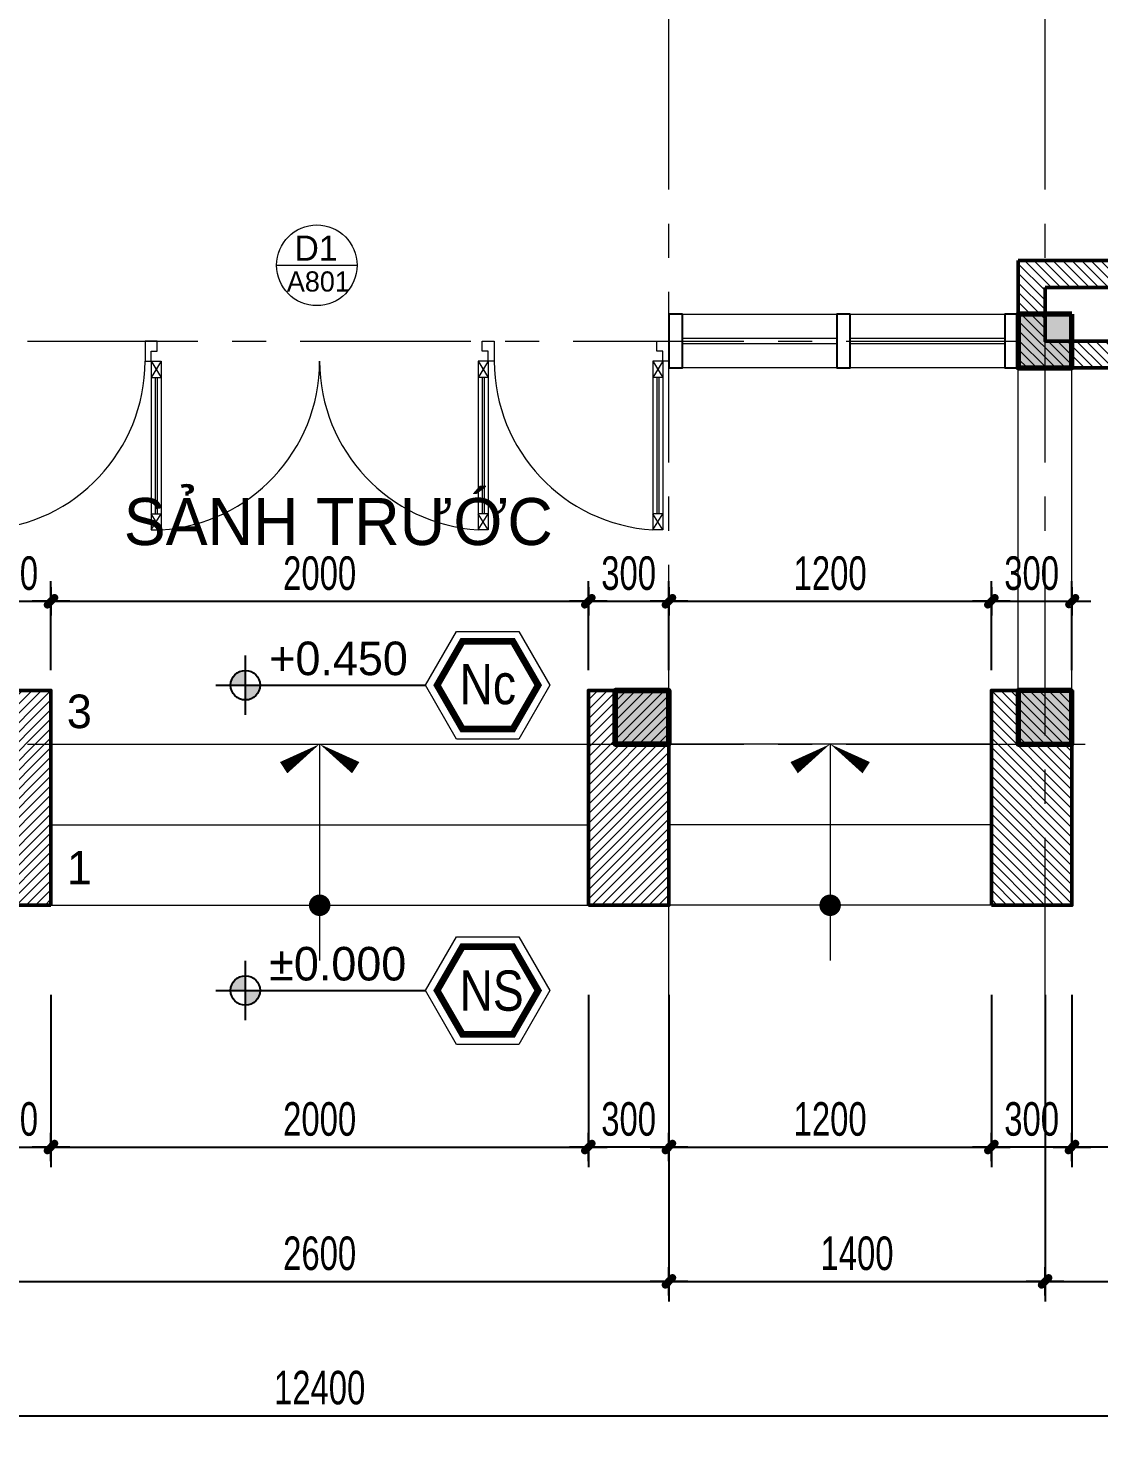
# Model space of a CAD drawing. Header units: inches. Extents: x 88947 to 296847, y 35049 to 161062.
# Drawn here: x 161163 to 165148, y 82134 to 87374 of the extents above; entities that cross this region are included whole.
import ezdxf
from ezdxf.enums import TextEntityAlignment as Align

# ---------------------------------------------------------------- set-up
doc = ezdxf.new("R2010")
doc.units = ezdxf.units.IN
doc.header["$MEASUREMENT"] = 0
doc.header["$PDMODE"] = 1
doc.linetypes.add('ACAD_ISO03W100', pattern=[30, 12, -18])
doc.linetypes.add('CENTER', pattern=[50.8, 31.75, -6.35, 6.35, -6.35])
for name, color, linetype, lineweight in [('A-Dims', 145, 'Continuous', 25), ('CUA', 42, 'Continuous', 20), ('DIM', 7, 'Continuous', 25), ('DOOR', 142, 'Continuous', 15), ('HACTH', 8, 'Continuous', 5), ('HATCH', 8, 'Continuous', 5), ('KHUNG 1', 6, 'Continuous', 70), ('KY HIEU', 4, 'Continuous', 25), ('NTHAY2', 51, 'Continuous', 25), ('THAY', 3, 'Continuous', 18), ('TRUC', 252, 'ACAD_ISO03W100', 13), ('TUONG', 4, 'Continuous', 50)]:
    doc.layers.add(name, color=color, linetype=linetype, lineweight=lineweight)
doc.layers.add('text', color=2, linetype='Continuous')
doc.styles.add('DDCo-B-Helve-condense', font='VHELVCB.TTF')
doc.styles.add('FRANKO', font='VFRANKO.TTF')
doc.styles.add('KH-TEXT', font='VAVON.TTF')
doc.styles.add('TEXT', font='VHELVCN.TTF')
doc.styles.add('VNI-HELVE-CONDENSE', font='VNARIAL.TTF', dxfattribs={"width": 0.7})
doc.dimstyles.new('TAS-100', dxfattribs={"dimscale": 50, "dimtxt": 2.5, "dimasz": 0.7, "dimexe": 1.5, "dimexo": 1.5, "dimgap": 0.8, "dimtad": 1, "dimdec": 0, "dimzin": 3, "dimdsep": 46, "dimtxsty": 'VNI-HELVE-CONDENSE', "dimblk": 'TICK', "dimcen": 2.5, "dimclrt": 71, "dimazin": 2, "dimtfac": 0.75, "dimtdec": 0, "dimtix": 1, "dimtmove": 2, "dimatfit": 2, "dimldrblk": 'TICK123', "dimfxl": 1.5, "dimtolj": 1, "dimtzin": 0, "dimarcsym": 0})

# ---------------------------------------------------------------- blocks, each defined once
blk = doc.blocks.new('TICK')
at = {"layer": 'A-Dims', "color": 1}
for p, q in [((0, 1.5), (0, -1.5)), ((-2, 0), (2, 0))]:
    blk.add_line(p, q, dxfattribs=at)
at = {"layer": 'A-Dims', "color": 1, "const_width": 0.788}
blk.add_lwpolyline([(-0.33, -0.35), (0.38, 0.38)], dxfattribs=at)
at = {"layer": 'A-Dims', "color": 1, "const_width": 0.394}
for points in [[(0.24, 0.52, -0.414214), (0.52, 0.52, -1)], [(0.52, 0.52, -0.414214), (0.52, 0.24, -1)], [(-0.47, -0.21, 0.414214), (-0.47, -0.49, 1)], [(-0.47, -0.49, 0.414214), (-0.19, -0.49, 1)]]:
    blk.add_lwpolyline(points, format="xyb", dxfattribs=at)
blk = doc.blocks.new('*D241')
at = {"layer": 'Defpoints', "color": 0}
for p in [(160947.7, 83851.1), (163547.7, 83851.1), (163547.7, 82709)]:
    blk.add_point(p, dxfattribs=at)
at = {"layer": 'DIM', "color": 0, "lineweight": -2}
for p, q in [((160947.7, 83776.1), (160947.7, 82634)), ((163547.7, 83776.1), (163547.7, 82634)), ((160982.7, 82709), (163512.7, 82709))]:
    blk.add_line(p, q, dxfattribs=at)
at = {"layer": 'DIM', "color": 0, "lineweight": -2, "xscale": 35, "yscale": 35, "zscale": 35, "rotation": 180}
blk.add_blockref('TICK', (160947.7, 82709), dxfattribs=at)
at = {"layer": 'DIM', "color": 0, "lineweight": -2, "xscale": 35, "yscale": 35, "zscale": 35}
blk.add_blockref('TICK', (163547.7, 82709), dxfattribs=at)
at = {"layer": 'DIM', "color": 71, "insert": (162247.7, 82812.7), "char_height": 125, "attachment_point": 5, "style": 'VNI-HELVE-CONDENSE'}
blk.add_mtext('\\A1;2600', dxfattribs=at)
blk = doc.blocks.new('TICK123')
at = {"layer": 'A-Dims', "color": 1}
blk.add_lwpolyline([(0.05, 0, 0, 0.84, 0), (-2.11, 0, 8.4, 8.4, 0)], format="xyseb", dxfattribs=at)
blk = doc.blocks.new('*D242')
at = {"layer": 'Defpoints', "color": 0}
for p in [(163547.7, 83851.1), (164947.7, 83851.1), (164947.7, 82709)]:
    blk.add_point(p, dxfattribs=at)
at = {"layer": 'DIM', "color": 0, "lineweight": -2}
for p, q in [((163547.7, 83776.1), (163547.7, 82634)), ((164947.7, 83776.1), (164947.7, 82634)), ((163582.7, 82709), (164912.7, 82709))]:
    blk.add_line(p, q, dxfattribs=at)
at = {"layer": 'DIM', "color": 0, "lineweight": -2, "xscale": 35, "yscale": 35, "zscale": 35, "rotation": 180}
blk.add_blockref('TICK', (163547.7, 82709), dxfattribs=at)
at = {"layer": 'DIM', "color": 0, "lineweight": -2, "xscale": 35, "yscale": 35, "zscale": 35}
blk.add_blockref('TICK', (164947.7, 82709), dxfattribs=at)
at = {"layer": 'DIM', "color": 71, "insert": (164247.7, 82812.7), "char_height": 125, "attachment_point": 5, "style": 'VNI-HELVE-CONDENSE'}
blk.add_mtext('\\A1;1400', dxfattribs=at)
blk = doc.blocks.new('*D243')
at = {"layer": 'Defpoints', "color": 0}
for p in [(164947.7, 83851.1), (168447.7, 83851.1), (168447.7, 82709)]:
    blk.add_point(p, dxfattribs=at)
at = {"layer": 'DIM', "color": 0, "lineweight": -2}
for p, q in [((164947.7, 83776.1), (164947.7, 82634)), ((168447.7, 83776.1), (168447.7, 82634)), ((164982.7, 82709), (168412.7, 82709))]:
    blk.add_line(p, q, dxfattribs=at)
at = {"layer": 'DIM', "color": 0, "lineweight": -2, "xscale": 35, "yscale": 35, "zscale": 35, "rotation": 180}
blk.add_blockref('TICK', (164947.7, 82709), dxfattribs=at)
at = {"layer": 'DIM', "color": 0, "lineweight": -2, "xscale": 35, "yscale": 35, "zscale": 35}
blk.add_blockref('TICK', (168447.7, 82709), dxfattribs=at)
at = {"layer": 'DIM', "color": 71, "insert": (166697.7, 82812.8), "char_height": 125, "attachment_point": 5, "style": 'VNI-HELVE-CONDENSE'}
blk.add_mtext('\\A1;3500', dxfattribs=at)
blk = doc.blocks.new('*D244')
at = {"layer": 'Defpoints', "color": 0}
for p in [(156047.7, 83851.1), (168447.7, 83851.1), (168447.7, 82209)]:
    blk.add_point(p, dxfattribs=at)
at = {"layer": 'DIM', "color": 0, "lineweight": -2}
for p, q in [((156047.7, 83776.1), (156047.7, 82134)), ((168447.7, 83776.1), (168447.7, 82134)), ((156082.7, 82209), (168412.7, 82209))]:
    blk.add_line(p, q, dxfattribs=at)
at = {"layer": 'DIM', "color": 0, "lineweight": -2, "xscale": 35, "yscale": 35, "zscale": 35, "rotation": 180}
blk.add_blockref('TICK', (156047.7, 82209), dxfattribs=at)
at = {"layer": 'DIM', "color": 0, "lineweight": -2, "xscale": 35, "yscale": 35, "zscale": 35}
blk.add_blockref('TICK', (168447.7, 82209), dxfattribs=at)
at = {"layer": 'DIM', "color": 71, "insert": (162247.7, 82312.7), "char_height": 125, "attachment_point": 5, "style": 'VNI-HELVE-CONDENSE'}
blk.add_mtext('\\A1;12400', dxfattribs=at)
blk = doc.blocks.new('*D266')
at = {"layer": 'Defpoints', "color": 0}
for p in [(163547.7, 83851.1), (164747.7, 83851.1), (164747.7, 83209)]:
    blk.add_point(p, dxfattribs=at)
at = {"layer": 'DIM', "color": 0, "lineweight": -2}
for p, q in [((163547.7, 83776.1), (163547.7, 83134)), ((164747.7, 83776.1), (164747.7, 83134)), ((163582.7, 83209), (164712.7, 83209))]:
    blk.add_line(p, q, dxfattribs=at)
at = {"layer": 'DIM', "color": 0, "lineweight": -2, "xscale": 35, "yscale": 35, "zscale": 35, "rotation": 180}
blk.add_blockref('TICK', (163547.7, 83209), dxfattribs=at)
at = {"layer": 'DIM', "color": 0, "lineweight": -2, "xscale": 35, "yscale": 35, "zscale": 35}
blk.add_blockref('TICK', (164747.7, 83209), dxfattribs=at)
at = {"layer": 'DIM', "color": 71, "insert": (164147.7, 83312.7), "char_height": 125, "attachment_point": 5, "style": 'VNI-HELVE-CONDENSE'}
blk.add_mtext('\\A1;1200', dxfattribs=at)
blk = doc.blocks.new('A$C796B168A')
h = blk.add_hatch(color=256)
edge = h.paths.add_edge_path()
edge.add_ellipse((0, 0), major_axis=(38.9, 38.9), ratio=1, start_angle=45, end_angle=135)
edge.add_line((-55, 0), (0, 0))
edge.add_line((0, 0), (0, 55))
edge = h.paths.add_edge_path()
edge.add_ellipse((0, 0), major_axis=(38.9, 38.9), ratio=1, start_angle=225, end_angle=315)
edge.add_line((55, 0), (0, 0))
edge.add_line((0, 0), (0, -55))
for p, q in [((0, -110), (0, 110)), ((-110, 0), (670.4, 0))]:
    blk.add_line(p, q)
blk.add_ellipse((0, 0), major_axis=(-38.9, 38.9), ratio=1, start_param=3.926991, end_param=10.210176)
at = {"style": 'TEXT'}
blk.add_attdef('CAO ÑOÄ', (88.8, 37.3), '', height=100, dxfattribs=at)
blk = doc.blocks.new('*D306')
at = {"layer": 'Defpoints', "color": 0}
for p in [(161247.7, 85240.6), (160947.7, 84909), (161247.7, 84909)]:
    blk.add_point(p, dxfattribs=at)
at = {"layer": 'DIM', "color": 0, "lineweight": -2}
for p, q in [((160947.7, 84984), (160947.7, 85315.6)), ((161247.7, 84984), (161247.7, 85315.6)), ((160982.7, 85240.6), (161212.7, 85240.6))]:
    blk.add_line(p, q, dxfattribs=at)
at = {"layer": 'DIM', "color": 0, "lineweight": -2, "xscale": 35, "yscale": 35, "zscale": 35, "rotation": 180}
blk.add_blockref('TICK', (160947.7, 85240.6), dxfattribs=at)
at = {"layer": 'DIM', "color": 0, "lineweight": -2, "xscale": 35, "yscale": 35, "zscale": 35}
blk.add_blockref('TICK', (161247.7, 85240.6), dxfattribs=at)
at = {"layer": 'DIM', "color": 71, "insert": (161097.7, 85344.5), "char_height": 125, "attachment_point": 5, "style": 'VNI-HELVE-CONDENSE'}
blk.add_mtext('\\A1;300', dxfattribs=at)
blk = doc.blocks.new('*D307')
at = {"layer": 'Defpoints', "color": 0}
for p in [(163247.7, 85240.6), (161247.7, 84909), (163247.7, 84909)]:
    blk.add_point(p, dxfattribs=at)
at = {"layer": 'DIM', "color": 0, "lineweight": -2}
for p, q in [((161247.7, 84984), (161247.7, 85315.6)), ((163247.7, 84984), (163247.7, 85315.6)), ((161282.7, 85240.6), (163212.7, 85240.6))]:
    blk.add_line(p, q, dxfattribs=at)
at = {"layer": 'DIM', "color": 0, "lineweight": -2, "xscale": 35, "yscale": 35, "zscale": 35, "rotation": 180}
blk.add_blockref('TICK', (161247.7, 85240.6), dxfattribs=at)
at = {"layer": 'DIM', "color": 0, "lineweight": -2, "xscale": 35, "yscale": 35, "zscale": 35}
blk.add_blockref('TICK', (163247.7, 85240.6), dxfattribs=at)
at = {"layer": 'DIM', "color": 71, "insert": (162247.7, 85344.4), "char_height": 125, "attachment_point": 5, "style": 'VNI-HELVE-CONDENSE'}
blk.add_mtext('\\A1;2000', dxfattribs=at)
blk = doc.blocks.new('*D282')
at = {"layer": 'Defpoints', "color": 0}
for p in [(163547.7, 85240.6), (163247.7, 84909), (163547.7, 84909)]:
    blk.add_point(p, dxfattribs=at)
at = {"layer": 'DIM', "color": 0, "lineweight": -2}
for p, q in [((163247.7, 84984), (163247.7, 85315.6)), ((163547.7, 84984), (163547.7, 85315.6)), ((163282.7, 85240.6), (163512.7, 85240.6))]:
    blk.add_line(p, q, dxfattribs=at)
at = {"layer": 'DIM', "color": 0, "lineweight": -2, "xscale": 35, "yscale": 35, "zscale": 35, "rotation": 180}
blk.add_blockref('TICK', (163247.7, 85240.6), dxfattribs=at)
at = {"layer": 'DIM', "color": 0, "lineweight": -2, "xscale": 35, "yscale": 35, "zscale": 35}
blk.add_blockref('TICK', (163547.7, 85240.6), dxfattribs=at)
at = {"layer": 'DIM', "color": 71, "insert": (163397.7, 85344.5), "char_height": 125, "attachment_point": 5, "style": 'VNI-HELVE-CONDENSE'}
blk.add_mtext('\\A1;300', dxfattribs=at)
blk = doc.blocks.new('*D283')
at = {"layer": 'Defpoints', "color": 0}
for p in [(164747.7, 85240.6), (163547.7, 84909), (164747.7, 84909)]:
    blk.add_point(p, dxfattribs=at)
at = {"layer": 'DIM', "color": 0, "lineweight": -2}
for p, q in [((163547.7, 84984), (163547.7, 85315.6)), ((164747.7, 84984), (164747.7, 85315.6)), ((163582.7, 85240.6), (164712.7, 85240.6))]:
    blk.add_line(p, q, dxfattribs=at)
at = {"layer": 'DIM', "color": 0, "lineweight": -2, "xscale": 35, "yscale": 35, "zscale": 35, "rotation": 180}
blk.add_blockref('TICK', (163547.7, 85240.6), dxfattribs=at)
at = {"layer": 'DIM', "color": 0, "lineweight": -2, "xscale": 35, "yscale": 35, "zscale": 35}
blk.add_blockref('TICK', (164747.7, 85240.6), dxfattribs=at)
at = {"layer": 'DIM', "color": 71, "insert": (164147.7, 85344.4), "char_height": 125, "attachment_point": 5, "style": 'VNI-HELVE-CONDENSE'}
blk.add_mtext('\\A1;1200', dxfattribs=at)
blk = doc.blocks.new('*D284')
at = {"layer": 'Defpoints', "color": 0}
for p in [(165047.7, 85240.6), (164747.7, 84909), (165047.7, 84909)]:
    blk.add_point(p, dxfattribs=at)
at = {"layer": 'DIM', "color": 0, "lineweight": -2}
for p, q in [((164747.7, 84984), (164747.7, 85315.6)), ((165047.7, 84984), (165047.7, 85315.6)), ((164782.7, 85240.6), (165012.7, 85240.6))]:
    blk.add_line(p, q, dxfattribs=at)
at = {"layer": 'DIM', "color": 0, "lineweight": -2, "xscale": 35, "yscale": 35, "zscale": 35, "rotation": 180}
blk.add_blockref('TICK', (164747.7, 85240.6), dxfattribs=at)
at = {"layer": 'DIM', "color": 0, "lineweight": -2, "xscale": 35, "yscale": 35, "zscale": 35}
blk.add_blockref('TICK', (165047.7, 85240.6), dxfattribs=at)
at = {"layer": 'DIM', "color": 71, "insert": (164897.7, 85344.5), "char_height": 125, "attachment_point": 5, "style": 'VNI-HELVE-CONDENSE'}
blk.add_mtext('\\A1;300', dxfattribs=at)
blk = doc.blocks.new('*D286')
at = {"layer": 'Defpoints', "color": 0}
for p in [(161247.7, 83851.1), (163247.7, 83851.1), (163247.7, 83209)]:
    blk.add_point(p, dxfattribs=at)
at = {"layer": 'DIM', "color": 0, "lineweight": -2}
for p, q in [((161247.7, 83776.1), (161247.7, 83134)), ((163247.7, 83776.1), (163247.7, 83134)), ((161282.7, 83209), (163212.7, 83209))]:
    blk.add_line(p, q, dxfattribs=at)
at = {"layer": 'DIM', "color": 0, "lineweight": -2, "xscale": 35, "yscale": 35, "zscale": 35, "rotation": 180}
blk.add_blockref('TICK', (161247.7, 83209), dxfattribs=at)
at = {"layer": 'DIM', "color": 0, "lineweight": -2, "xscale": 35, "yscale": 35, "zscale": 35}
blk.add_blockref('TICK', (163247.7, 83209), dxfattribs=at)
at = {"layer": 'DIM', "color": 71, "insert": (162247.7, 83312.7), "char_height": 125, "attachment_point": 5, "style": 'VNI-HELVE-CONDENSE'}
blk.add_mtext('\\A1;2000', dxfattribs=at)
blk = doc.blocks.new('*D299')
at = {"layer": 'Defpoints', "color": 0}
for p in [(160947.7, 83851.1), (161247.7, 83851.1), (161247.7, 83209)]:
    blk.add_point(p, dxfattribs=at)
at = {"layer": 'DIM', "color": 0, "lineweight": -2}
for p, q in [((160947.7, 83776.1), (160947.7, 83134)), ((161247.7, 83776.1), (161247.7, 83134)), ((160982.7, 83209), (161212.7, 83209))]:
    blk.add_line(p, q, dxfattribs=at)
at = {"layer": 'DIM', "color": 0, "lineweight": -2, "xscale": 35, "yscale": 35, "zscale": 35, "rotation": 180}
blk.add_blockref('TICK', (160947.7, 83209), dxfattribs=at)
at = {"layer": 'DIM', "color": 0, "lineweight": -2, "xscale": 35, "yscale": 35, "zscale": 35}
blk.add_blockref('TICK', (161247.7, 83209), dxfattribs=at)
at = {"layer": 'DIM', "color": 71, "insert": (161097.7, 83312.8), "char_height": 125, "attachment_point": 5, "style": 'VNI-HELVE-CONDENSE'}
blk.add_mtext('\\A1;300', dxfattribs=at)
blk = doc.blocks.new('*D300')
at = {"layer": 'Defpoints', "color": 0}
for p in [(163247.7, 83851.1), (163547.7, 83851.1), (163247.7, 83209)]:
    blk.add_point(p, dxfattribs=at)
at = {"layer": 'DIM', "color": 0, "lineweight": -2}
for p, q in [((163247.7, 83776.1), (163247.7, 83134)), ((163547.7, 83776.1), (163547.7, 83134)), ((163512.7, 83209), (163282.7, 83209))]:
    blk.add_line(p, q, dxfattribs=at)
at = {"layer": 'DIM', "color": 0, "lineweight": -2, "xscale": 35, "yscale": 35, "zscale": 35, "rotation": 180}
blk.add_blockref('TICK', (163247.7, 83209), dxfattribs=at)
at = {"layer": 'DIM', "color": 0, "lineweight": -2, "xscale": 35, "yscale": 35, "zscale": 35}
blk.add_blockref('TICK', (163547.7, 83209), dxfattribs=at)
at = {"layer": 'DIM', "color": 71, "insert": (163397.7, 83312.8), "char_height": 125, "attachment_point": 5, "style": 'VNI-HELVE-CONDENSE'}
blk.add_mtext('\\A1;300', dxfattribs=at)
blk = doc.blocks.new('*D302')
at = {"layer": 'Defpoints', "color": 0}
for p in [(165047.7, 83851.1), (165847.7, 83851.1), (165047.7, 83209)]:
    blk.add_point(p, dxfattribs=at)
at = {"layer": 'DIM', "color": 0, "lineweight": -2}
for p, q in [((165047.7, 83776.1), (165047.7, 83134)), ((165847.7, 83776.1), (165847.7, 83134)), ((165812.7, 83209), (165082.7, 83209))]:
    blk.add_line(p, q, dxfattribs=at)
at = {"layer": 'DIM', "color": 0, "lineweight": -2, "xscale": 35, "yscale": 35, "zscale": 35, "rotation": 180}
blk.add_blockref('TICK', (165047.7, 83209), dxfattribs=at)
at = {"layer": 'DIM', "color": 0, "lineweight": -2, "xscale": 35, "yscale": 35, "zscale": 35}
blk.add_blockref('TICK', (165847.7, 83209), dxfattribs=at)
at = {"layer": 'DIM', "color": 71, "insert": (165447.7, 83312.7), "char_height": 125, "attachment_point": 5, "style": 'VNI-HELVE-CONDENSE'}
blk.add_mtext('\\A1;800', dxfattribs=at)
blk = doc.blocks.new('*D304')
at = {"layer": 'Defpoints', "color": 0}
for p in [(164747.7, 83851.1), (165047.7, 83851.1), (164747.7, 83209)]:
    blk.add_point(p, dxfattribs=at)
at = {"layer": 'DIM', "color": 0, "lineweight": -2}
for p, q in [((164747.7, 83776.1), (164747.7, 83134)), ((165047.7, 83776.1), (165047.7, 83134)), ((165012.7, 83209), (164782.7, 83209))]:
    blk.add_line(p, q, dxfattribs=at)
at = {"layer": 'DIM', "color": 0, "lineweight": -2, "xscale": 35, "yscale": 35, "zscale": 35, "rotation": 180}
blk.add_blockref('TICK', (164747.7, 83209), dxfattribs=at)
at = {"layer": 'DIM', "color": 0, "lineweight": -2, "xscale": 35, "yscale": 35, "zscale": 35}
blk.add_blockref('TICK', (165047.7, 83209), dxfattribs=at)
at = {"layer": 'DIM', "color": 71, "insert": (164897.7, 83312.8), "char_height": 125, "attachment_point": 5, "style": 'VNI-HELVE-CONDENSE'}
blk.add_mtext('\\A1;300', dxfattribs=at)
blk = doc.blocks.new('A$C15C5717B')
for p, q in [((751.3, 2777.5), (123.8, 2777.5)), ((751.3, 2739.9), (123.8, 2739.9)), ((691.2, 2762.5), (183.9, 2762.5)), ((691.2, 2755), (183.9, 2755)), ((751.3, 2127.5), (123.8, 2127.5)), ((123.8, 2127.5), (183.9, 2089.9)), ((123.8, 2089.9), (183.9, 2127.5)), ((123.8, 2127.5), (123.8, 2089.9)), ((183.9, 2127.5), (183.9, 2089.9)), ((691.2, 2112.5), (183.9, 2112.5)), ((691.2, 2105), (183.9, 2105)), ((751.3, 2089.9), (691.2, 2127.5)), ((751.3, 2127.5), (691.2, 2089.9)), ((691.2, 2127.5), (691.2, 2089.9)), ((751.3, 2127.5), (751.3, 2089.9)), ((751.3, 2089.9), (123.8, 2089.9)), ((751.3, 910.1), (123.8, 910.1)), ((123.8, 872.5), (183.9, 910.1)), ((123.8, 910.1), (183.9, 872.5)), ((123.8, 872.5), (123.8, 910.1)), ((183.9, 872.5), (183.9, 910.1)), ((691.2, 895), (183.9, 895)), ((751.3, 910.1), (691.2, 872.5)), ((751.3, 872.5), (691.2, 910.1)), ((691.2, 872.5), (691.2, 910.1)), ((751.3, 872.5), (751.3, 910.1)), ((751.3, 872.5), (123.8, 872.5)), ((691.2, 887.5), (183.9, 887.5)), ((751.3, 260.1), (123.8, 260.1)), ((751.3, 222.5), (123.8, 222.5)), ((691.2, 245), (183.9, 245)), ((691.2, 237.5), (183.9, 237.5))]:
    blk.add_line(p, q)
at = {"linetype": 'Continuous'}
for p, q in [((123.8, 2739.9), (183.9, 2777.5)), ((123.8, 2777.5), (183.9, 2739.9)), ((123.8, 2777.5), (123.8, 2739.9)), ((183.9, 2777.5), (183.9, 2739.9)), ((751.3, 2777.5), (691.2, 2739.9)), ((751.3, 2739.9), (691.2, 2777.5)), ((691.2, 2777.5), (691.2, 2739.9)), ((751.3, 2777.5), (751.3, 2739.9)), ((123.8, 260.1), (183.9, 222.5)), ((123.8, 222.5), (183.9, 260.1)), ((123.8, 222.5), (123.8, 260.1)), ((183.9, 222.5), (183.9, 260.1)), ((751.3, 222.5), (691.2, 260.1)), ((751.3, 260.1), (691.2, 222.5)), ((691.2, 222.5), (691.2, 260.1)), ((751.3, 222.5), (751.3, 260.1))]:
    blk.add_line(p, q, dxfattribs=at)
for points in [[(751.3, 2777.5), (788.8, 2777.5), (788.8, 2755), (826.3, 2755), (826.3, 2800), (751.3, 2800), (751.3, 2777.5)], [(751.3, 222.5), (788.8, 222.5), (788.8, 245), (826.3, 245), (826.3, 200), (751.3, 200), (751.3, 222.5)]]:
    blk.add_lwpolyline(points)
for points in [[(751.3, 2150), (751.3, 2127.5), (788.8, 2127.5), (788.8, 2105), (826.3, 2105), (826.3, 2150)], [(751.3, 850), (751.3, 872.5), (788.8, 872.5), (788.8, 895), (826.3, 895), (826.3, 850)]]:
    blk.add_lwpolyline(points, close=True)
for centre, start, end in [((752.1, 2779.6), 183.6095, 269.9252), ((752.1, 2129.6), 183.6095, 269.9252), ((752.1, 870.4), 90.0748, 176.3905), ((752.1, 220.4), 90.0748, 176.3905)]:
    blk.add_arc(centre, 629.6, start, end, dxfattribs=at)
blk = doc.blocks.new('KH-DR')
blk.add_line((-4, 0), (4, 0))
blk.add_circle((0, 0), 4)
at = {"color": 3, "style": 'KH-TEXT'}
blk.add_attdef('SYMBOL', text='', height=2.5, dxfattribs=at).set_placement((-0.08, 1.7), align=Align.MIDDLE_CENTER)
at = {"style": 'KH-TEXT'}
blk.add_attdef('TYPE', text='', height=2, dxfattribs=at).set_placement((-0.1, -1.61), align=Align.MIDDLE_CENTER)

msp = doc.modelspace()

# ---------------------------------------------------------------- hatches: boundary and pattern name
at = {"layer": 'HACTH'}
h = msp.add_hatch(dxfattribs=at)
h.set_pattern_fill('ANSI31', color=256, scale=200, style=0)
h.set_pattern_definition([(135, (165447.74, 86108.95), (17.6777, 17.6777), [])])
h.paths.add_polyline_path([(164947.7, 86409), (165347.7, 86409), (165347.7, 86209), (164947.7, 86209)], flags=16)
h.paths.add_polyline_path([(164847.7, 86509), (165447.7, 86509), (165447.7, 86109), (164847.7, 86109)])
at = {"layer": 'HATCH'}
h = msp.add_hatch(dxfattribs=at)
h.set_pattern_fill('ANSI31', color=256, scale=200, style=0)
h.set_pattern_definition([(45, (161047.74, 84708.95), (-17.6777, 17.6777), [])])
h.paths.add_polyline_path([(161247.7, 84109), (160947.7, 84109), (160947.7, 84909), (161247.7, 84909)])
h = msp.add_hatch(dxfattribs=at)
h.set_pattern_fill('ANSI31', color=256, scale=200, style=0)
h.set_pattern_definition([(45, (163047.74, 84708.95), (-17.6777, 17.6777), [])])
h.paths.add_polyline_path([(163247.7, 84109), (163547.7, 84109), (163547.7, 84909), (163247.7, 84909)])
h = msp.add_hatch(dxfattribs=at)
h.set_pattern_fill('ANSI31', color=256, scale=200, style=0)
h.set_pattern_definition([(135, (164947.74, 84708.95), (17.6777, 17.6777), [])])
h.paths.add_polyline_path([(164747.7, 84109), (165047.7, 84109), (165047.7, 84909), (164747.7, 84909)])

# ---------------------------------------------------------------- linework, layer by layer
at = {"layer": 'CUA'}
msp.add_lwpolyline([(163547.7, 86309), (164847.7, 86309), (164847.7, 86109), (163547.7, 86109)], close=True, dxfattribs=at)
for points in [[(164172.7, 86219), (163597.7, 86219)], [(164172.7, 86199), (163597.7, 86199)], [(164797.7, 86219), (164222.7, 86219)], [(164797.7, 86199), (164222.7, 86199)]]:
    msp.add_lwpolyline(points, dxfattribs=at)
at = {"layer": 'HACTH', "color": 252}
for points in [[(162641.6, 84928.2), (162757.3, 85128.6), (162988.6, 85128.6), (163104.3, 84928.2), (162988.6, 84727.8), (162757.3, 84727.8)], [(162641.6, 83791.7), (162757.3, 83992.1), (162988.6, 83992.1), (163104.3, 83791.7), (162988.6, 83591.3), (162757.3, 83591.3)]]:
    msp.add_lwpolyline(points, close=True, dxfattribs=at)
at = {"layer": 'HATCH'}
for points in [[(162113.6, 84621.1, 50, 0, 0), (162247.7, 84709, 0, 0, 0)], [(162381.9, 84621.1, 50, 0, 0), (162247.7, 84709, 0, 0, 0)], [(164013.6, 84621.1, 50, 0, 0), (164147.7, 84709, 0, 0, 0)], [(164281.9, 84621.1, 50, 0, 0), (164147.7, 84709, 0, 0, 0)]]:
    msp.add_lwpolyline(points, format="xyseb", dxfattribs=at)
for points in [[(162247.7, 84709), (162247.7, 83903.6)], [(164147.7, 84709), (164147.7, 83903.6)]]:
    msp.add_lwpolyline(points, dxfattribs=at)
at = {"layer": 'HATCH', "const_width": 40}
for points in [[(162227.7, 84109, -1), (162267.7, 84109, -1)], [(164127.7, 84109, -1), (164167.7, 84109, -1)]]:
    msp.add_lwpolyline(points, format="xyb", close=True, dxfattribs=at)
at = {"layer": 'KHUNG 1'}
for points in [[(165047.7, 86309), (164847.7, 86309), (164847.7, 86109), (165047.7, 86109)], [(163347.7, 84909), (163547.7, 84909), (163547.7, 84709), (163347.7, 84709)], [(163547.7, 84909), (163347.7, 84909), (163347.7, 84709), (163547.7, 84709)], [(165047.7, 84909), (164847.7, 84909), (164847.7, 84709), (165047.7, 84709)]]:
    msp.add_lwpolyline(points, close=True, dxfattribs=at)
for points in [[(165047.7, 86109), (164847.7, 86109), (165047.7, 86309), (164847.7, 86309)], [(163347.7, 84709), (163547.7, 84709), (163347.7, 84909), (163547.7, 84909)], [(163547.7, 84709), (163347.7, 84709), (163547.7, 84909), (163347.7, 84909)], [(165047.7, 84709), (164847.7, 84709), (165047.7, 84909), (164847.7, 84909)]]:
    msp.add_solid(points, dxfattribs=at)
at = {"layer": 'KY HIEU', "const_width": 25}
for points in [[(162684.9, 84928.2), (162778.9, 85091.1), (162967, 85091.1), (163061, 84928.2), (162967, 84765.3), (162778.9, 84765.3)], [(162684.9, 83791.7), (162778.9, 83954.6), (162967, 83954.6), (163061, 83791.7), (162967, 83628.8), (162778.9, 83628.8)]]:
    msp.add_lwpolyline(points, close=True, dxfattribs=at)
at = {"layer": 'NTHAY2'}
for points in [[(163597.7, 86309), (163547.7, 86309), (163547.7, 86109), (163597.7, 86109)], [(164222.7, 86309), (164172.7, 86309), (164172.7, 86109), (164222.7, 86109)], [(164847.7, 86309), (164797.7, 86309), (164797.7, 86109), (164847.7, 86109)]]:
    msp.add_lwpolyline(points, close=True, dxfattribs=at)
at = {"layer": 'THAY'}
for points in [[(164847.7, 84909), (164847.7, 86109)], [(165047.7, 84909), (165047.7, 86109)], [(161247.7, 84709), (163247.7, 84709)], [(164747.7, 84709), (163547.7, 84709)], [(161247.7, 84409), (163247.7, 84409)], [(164747.7, 84409), (163547.7, 84409)], [(161247.7, 84109), (163247.7, 84109)], [(164747.7, 84109), (163547.7, 84109)]]:
    msp.add_lwpolyline(points, dxfattribs=at)
at = {"layer": 'TRUC', "linetype": 'CENTER', "ltscale": 20}
for points in [[(163547.7, 82709), (163547.7, 94889.5)], [(164947.7, 82709), (164947.7, 94889.5)], [(154047.7, 86209), (170447.7, 86209)], [(154047.7, 84709), (170447.7, 84709)]]:
    msp.add_lwpolyline(points, dxfattribs=at)
at = {"layer": 'TUONG'}
for points in [[(164847.7, 86509), (165447.7, 86509), (165447.7, 86109), (164847.7, 86109)], [(164947.7, 86409), (165347.7, 86409), (165347.7, 86209), (164947.7, 86209)], [(161247.7, 84109), (160947.7, 84109), (160947.7, 84909), (161247.7, 84909)], [(163247.7, 84109), (163547.7, 84109), (163547.7, 84909), (163247.7, 84909)], [(164747.7, 84109), (165047.7, 84109), (165047.7, 84909), (164747.7, 84909)]]:
    msp.add_lwpolyline(points, close=True, dxfattribs=at)

# ---------------------------------------------------------------- block references
at = {"layer": 'CUA', "rotation": 90}
msp.add_blockref('A$C15C5717B', (163747.7, 85382.7), dxfattribs=at)
at = {"layer": 'DOOR'}
ref = msp.add_blockref('KH-DR', (162237.2, 86491.3), dxfattribs=dict(at, xscale=37.5, yscale=37.5, zscale=37.50000000000001))
ref.add_attrib('SYMBOL', 'D1', dxfattribs={"layer": '0', "height": 93.75, "style": 'KH-TEXT'}).set_placement((162234.2, 86555), align=Align.MIDDLE_CENTER)
ref.add_attrib('TYPE', 'A801', dxfattribs={"layer": '0', "height": 75, "style": 'KH-TEXT'}).set_placement((162242.8, 86431), align=Align.MIDDLE_CENTER)
at = {"layer": 'KY HIEU'}
ref = msp.add_blockref('A$C796B168A', (161971.2, 84928.2), dxfattribs=at)
ref.add_attrib('CAO ÑOÄ', '+0.450', (162060, 84965.5), dxfattribs={"layer": '0', "height": 125, "style": 'FRANKO'})
ref = msp.add_blockref('A$C796B168A', (161971.2, 83791.7), dxfattribs=at)
ref.add_attrib('CAO ÑOÄ', '%%P0.000', (162060, 83829), dxfattribs={"layer": '0', "height": 125, "style": 'FRANKO'})

# ---------------------------------------------------------------- texts
at = {"layer": 'KY HIEU', "style": 'DDCo-B-Helve-condense'}
for s, p in [('Nc', (162768.4, 84857.3)), ('NS', (162768.4, 83716.4))]:
    msp.add_text(s, height=150, dxfattribs=at).set_placement(p)
at = {"layer": 'text', "style": 'FRANKO'}
for s, height, p in [('SAÛNH TRÖÔÙC', 175, (161518.6, 85449.9)), ('3', 125, (161306.8, 84768.3)), ('1', 125, (161306.8, 84186.5))]:
    msp.add_text(s, height=height, dxfattribs=at).set_placement(p)

# ---------------------------------------------------------------- dimensions: what is measured, and where the dimension line sits
at = {"layer": 'DIM'}
for base, p1, p2, picture, middle in [((161247.7, 85240.6), (160947.7, 84909), (161247.7, 84909), '*D306', (161097.7, 85344.5)), ((163247.7, 85240.6), (161247.7, 84909), (163247.7, 84909), '*D307', (162247.7, 85344.4)), ((163547.7, 85240.6), (163247.7, 84909), (163547.7, 84909), '*D282', (163397.7, 85344.5)), ((164747.7, 85240.6), (163547.7, 84909), (164747.7, 84909), '*D283', (164147.7, 85344.4)), ((165047.7, 85240.6), (164747.7, 84909), (165047.7, 84909), '*D284', (164897.7, 85344.5)), ((168447.7, 82209), (156047.7, 83851.1), (168447.7, 83851.1), '*D244', (162247.7, 82312.7)), ((163547.7, 82709), (160947.7, 83851.1), (163547.7, 83851.1), '*D241', (162247.7, 82812.7)), ((161247.7, 83209), (160947.7, 83851.1), (161247.7, 83851.1), '*D299', (161097.7, 83312.8)), ((163247.7, 83209), (161247.7, 83851.1), (163247.7, 83851.1), '*D286', (162247.7, 83312.7)), ((164947.7, 82709), (163547.7, 83851.1), (164947.7, 83851.1), '*D242', (164247.7, 82812.7)), ((164747.7, 83209), (163547.7, 83851.1), (164747.7, 83851.1), '*D266', (164147.7, 83312.7)), ((168447.7, 82709), (164947.7, 83851.1), (168447.7, 83851.1), '*D243', (166697.7, 82812.8))]:
    dim = msp.add_linear_dim(base=base, p1=p1, p2=p2, dimstyle='TAS-100', dxfattribs=at)
    dim.commit()
    dim.dimension.update_dxf_attribs({"geometry": picture, "text_midpoint": middle})
for base, p1, p2, picture, middle in [((163247.7, 83209), (163547.7, 83851.1), (163247.7, 83851.1), '*D300', (163397.7, 83312.8)), ((164747.7, 83209), (165047.7, 83851.1), (164747.7, 83851.1), '*D304', (164897.7, 83312.8)), ((165047.7, 83209), (165847.7, 83851.1), (165047.7, 83851.1), '*D302', (165447.7, 83312.7))]:
    dim = msp.add_linear_dim(base=base, p1=p1, p2=p2, angle=180, dimstyle='TAS-100', dxfattribs=at)
    dim.commit()
    dim.dimension.update_dxf_attribs({"geometry": picture, "text_midpoint": middle})

doc.saveas('drawing.dxf')
